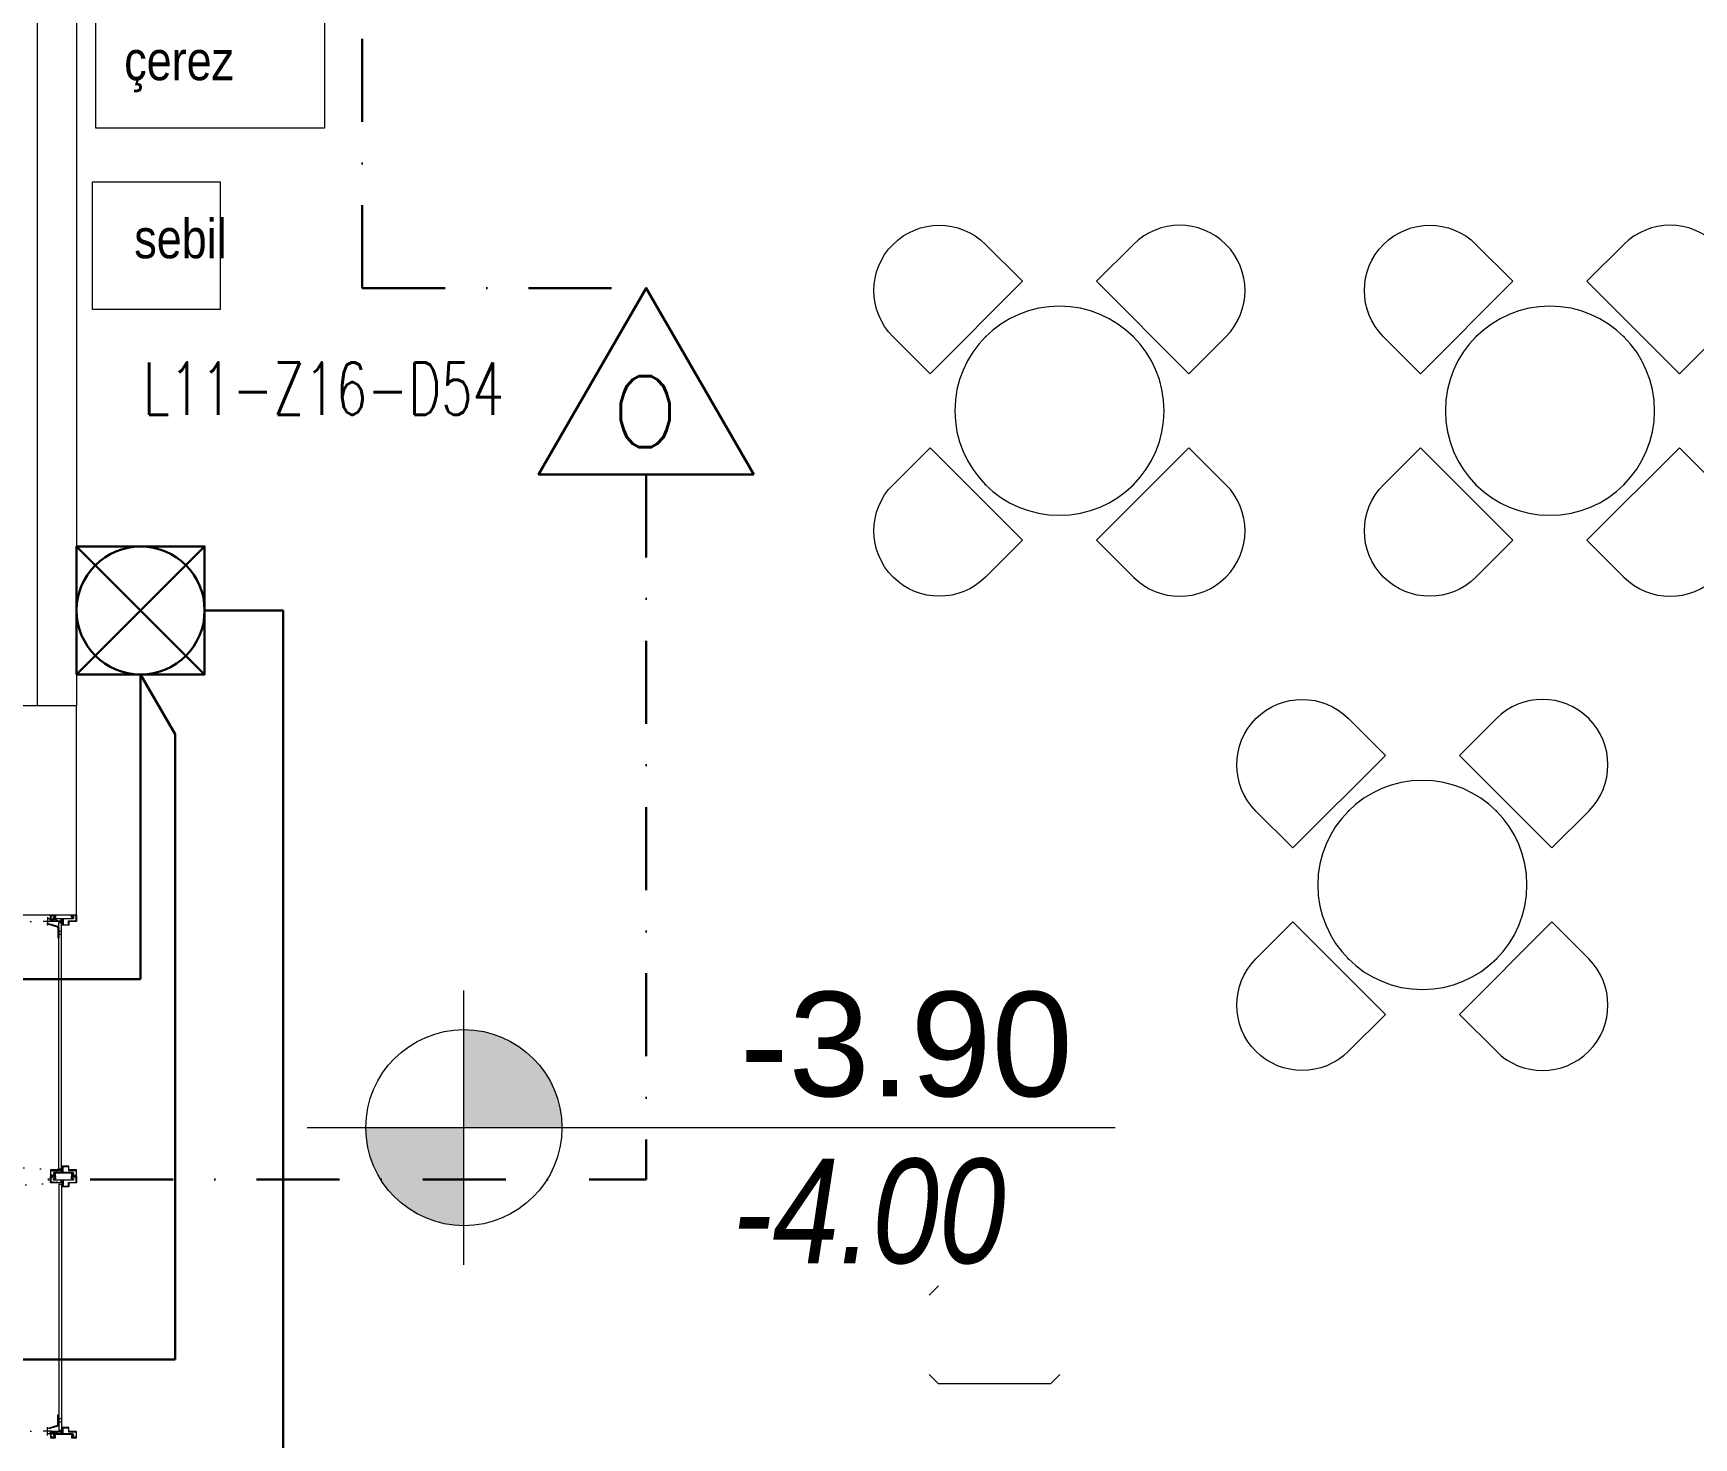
# Model space of a CAD drawing. Header units: metres. Extents: x -19121 to 152404, y -12107 to 29421.
# Drawn here: x 85623 to 86258, y 6990 to 7527 of the extents above; entities that cross this region are included whole.
import ezdxf
from ezdxf.enums import TextEntityAlignment as Align

# ---------------------------------------------------------------- set-up
doc = ezdxf.new("R2010")
doc.units = ezdxf.units.M
doc.header["$LTSCALE"] = 50
doc.header["$MEASUREMENT"] = 0
doc.linetypes.add('DASHDOT', pattern=[25.4, 12.7, -6.35, 0, -6.35])
doc.linetypes.add('DOT2', pattern=[0.125, 0, -0.125])
doc.layers.get('0').update_dxf_attribs({"color": 9, "lineweight": 9})
for name, color, linetype, lineweight in [('00', 9, 'Continuous', 9), ('01', 9, 'Continuous', 9), ('05', 9, 'Continuous', 9), ('06D', 9, 'Continuous', 9), ('10', 9, 'Continuous', 9), ('15', 9, 'Continuous', 9), ('21', 9, 'Continuous', 9), ('E-DEDEKTÖR NUMARALARI', 20, 'Continuous', 30), ('E-DUVAR TİPİ FLAŞÖR', 7, 'Continuous', 30), ('E-KABLO', 7, 'Continuous', 30), ('E-OPTİK DUMAN DEDEKTÖRÜ', 7, 'Continuous', 30)]:
    doc.layers.add(name, color=color, linetype=linetype, lineweight=lineweight)
doc.styles.add('Arial', font='arial.ttf', dxfattribs={"height": 2.5})
doc.styles.add('E-YAZI', font='txttw.shx', dxfattribs={"height": 200})
doc.styles.add('MuuM_TEXT-ITALIC', font='ARIALNI.TTF')
doc.styles.add('MuuM_TEXT-STANDART', font='ARIALN.TTF')

# ---------------------------------------------------------------- blocks, each defined once
blk = doc.blocks.new('100_DUVAR TİPİ FLAŞÖR 085')
at = {"layer": 'E-DUVAR TİPİ FLAŞÖR', "color": 4}
blk.add_line((-1.224, 2.448), (1.224, 0), dxfattribs=at)
blk.add_lwpolyline([(-1.224, 0), (-1.224, 2.448), (1.224, 2.448), (1.224, 0)], close=True, dxfattribs=at)
blk.add_lwpolyline([(1.224, 2.448), (-1.224, 0)], dxfattribs=at)
blk.add_circle((0, 1.224), 1.224, dxfattribs=at)
blk = doc.blocks.new('100_OPTİK DUMAN DEDEKTÖRÜ 085')
at = {"layer": 'E-OPTİK DUMAN DEDEKTÖRÜ', "color": 4}
blk.add_lwpolyline([(2.059, 0), (0, 3.566), (-2.059, 0)], close=True, dxfattribs=at)
at = {"layer": 'E-OPTİK DUMAN DEDEKTÖRÜ', "color": 3, "style": 'E-YAZI'}
blk.add_text('O', height=1.36, dxfattribs=at).set_placement((-0.022, 1.201), align=Align.MIDDLE)
blk = doc.blocks.new('p-kolon_80x80')
blk.add_lwpolyline([(-40, -40), (40, -40), (40, 40), (-40, 40)], close=True)
blk = doc.blocks.new('1.Bod.Ara.Sitatik Elk')
at = {"layer": '01'}
blk.add_blockref('p-kolon_80x80', (1600, -1400), dxfattribs=at)
blk = doc.blocks.new('0_elevationtarget-p-bk')
h = blk.add_hatch(color=250)
h.paths.add_polyline_path([(1.875, 0, 0.414214), (0, 1.875), (0, 0)])
h.paths.add_polyline_path([(0, 0), (-1.875, 0, 0.414214), (0, -1.875)])
blk.add_line((0, -2.625), (0, 2.625))
blk.add_lwpolyline([(12.453, 0), (-3, 0)])
blk.add_circle((0, 0), 1.875)
at = {"style": 'Arial'}
blk.add_attdef('BITMISKOT', text='', height=2, dxfattribs=at).set_placement((4.5, 0), align=Align.BOTTOM_LEFT)
at = {"style": 'MuuM_TEXT-ITALIC'}
blk.add_attdef('FINISHINGFLOORLEVEL', text='', height=2, dxfattribs=at).set_placement((4.5, -0.592), align=Align.TOP_LEFT)
blk = doc.blocks.new('p-sandalye-01')
blk.add_lwpolyline([(-5, -25), (-5, -25), (-25, -25, -1), (-25, 25), (-5, 25), (-5, 25)], format="xyb", close=True)
blk.add_point((0, 0.11))
blk = doc.blocks.new('gr-p-birim eleman yuv')
blk.add_circle((0, 0), 0.5)
blk = doc.blocks.new('p-masa-yuvarlak-4lü')
at = {"rotation": 270}
blk.add_blockref('p-sandalye-01', (0, 40), dxfattribs=at)
at = {"xscale": 80, "yscale": 80, "zscale": 80}
blk.add_blockref('gr-p-birim eleman yuv', (0, 0), dxfattribs=at)
blk.add_blockref('p-sandalye-01', (-40, 0))
at = {"xscale": -1}
blk.add_blockref('p-sandalye-01', (40, 0), dxfattribs=at)
at = {"xscale": -1, "rotation": 270}
blk.add_blockref('p-sandalye-01', (0, -40), dxfattribs=at)
blk = doc.blocks.new('1.Bod.Ara.Mimari Elk')
at = {"layer": '00'}
blk.add_lwpolyline([(1640, -640), (1640, -1360), (1625, -1360), (1625, -640)], close=True, dxfattribs=at)
at = {"layer": '05'}
for p, q in [((1969.54, -1581.88), (1966, -1585.41)), ((1969.54, -1619.38), (1966, -1615.84)), ((2012.47, -1619.38), (2016, -1615.84)), ((2012.47, -1619.38), (1969.54, -1619.38))]:
    blk.add_line(p, q, dxfattribs=at)
for points in [[(1647.35, -1054.2), (1734.81, -1054.2), (1734.81, -1139.02), (1647.35, -1139.02)], [(1646.06, -1159.59), (1694.94, -1159.59), (1694.94, -1208.43), (1646.06, -1208.43)]]:
    blk.add_lwpolyline(points, close=True, dxfattribs=at)
at = {"layer": '06D'}
for p, q in [((1632.87, -1635.02), (1632.87, -1631.25)), ((1632.87, -1631.25), (1633.17, -1631.25)), ((1633.17, -1635.25), (1633.17, -1631.25)), ((1630.47, -1637.5), (1627.17, -1637.5)), ((1632.65, -1635.31), (1628.58, -1636.54)), ((1628.86, -1639.18), (1628.86, -1635.93)), ((1632.95, -1635.54), (1629.35, -1636.63)), ((1632.36, -1638.2), (1629.57, -1638.2)), ((1630.01, -1638.2), (1629.57, -1638.2)), ((1632.36, -1638.5), (1632.36, -1638.2)), ((1632.36, -1638.5), (1632.36, -1638.2)), ((1633.17, -1632.65), (1634.17, -1632.65)), ((1633.17, -1633.85), (1634.17, -1633.85)), ((1633.17, -1636.93), (1633.3, -1637.06)), ((1633.3, -1637.06), (1634.05, -1637.06)), ((1634.05, -1637.06), (1634.17, -1636.93)), ((1630.01, -1638.5), (1628.86, -1638.5)), ((1629.57, -1638.5), (1632.36, -1638.5))]:
    blk.add_line(p, q, dxfattribs=at)
blk.add_lwpolyline([(1637.04, -1637.55, -0.414214), (1637.02, -1637.52), (1637.02, -1636.25, 0.414214), (1636.82, -1636.05), (1634.69, -1636.05, 0.414214), (1634.66, -1636.08), (1634.66, -1638.28, -0.414214), (1634.56, -1638.38), (1634.3, -1638.38, -0.668179), (1634.3, -1638.36), (1634.31, -1638.35, 0.414214), (1634.31, -1638.31), (1634.27, -1638.27), (1634.31, -1638.23, 0.414214), (1634.31, -1638.18), (1634.27, -1638.14), (1634.31, -1638.1, 0.414214), (1634.31, -1638.06), (1634.27, -1638.02), (1634.31, -1637.98, 0.414214), (1634.31, -1637.93), (1634.27, -1637.89), (1634.31, -1637.85, 0.414214), (1634.31, -1637.81), (1634.27, -1637.77), (1634.31, -1637.73, 0.414214), (1634.31, -1637.68), (1634.27, -1637.64), (1634.31, -1637.6, 0.668179), (1634.29, -1637.55), (1630.05, -1637.55, 0.414214), (1630, -1637.6), (1630, -1639.8, 0.414214), (1630.05, -1639.85), (1631.44, -1639.85), (1631.49, -1639.8), (1631.54, -1639.85), (1631.85, -1639.85, 0.414214), (1631.9, -1639.8), (1631.9, -1639.12, 0.425982), (1631.85, -1639.07, -0.221341), (1631.69, -1639, 0.210871), (1631.67, -1638.99), (1631.63, -1638.99, 0.164212), (1631.59, -1639.01, -0.031871), (1631.58, -1639.02, 0.267949), (1631.56, -1639.04), (1631.56, -1639.06, -0.354919), (1631.54, -1639.09, -0.103666), (1631.45, -1639.09, -0.354919), (1631.42, -1639.06), (1631.42, -1639.04, 0.267949), (1631.41, -1639.02, -0.131652), (1631.34, -1638.95, 0.267949), (1631.32, -1638.94), (1631.3, -1638.94, -0.354919), (1631.27, -1638.92, -0.103666), (1631.27, -1638.82, -0.354919), (1631.3, -1638.8), (1631.32, -1638.8, 0.267949), (1631.34, -1638.78, -0.131652), (1631.41, -1638.72, 0.267949), (1631.42, -1638.7), (1631.42, -1638.68, -0.354919), (1631.45, -1638.65, -0.103666), (1631.54, -1638.65, -0.354919), (1631.56, -1638.68), (1631.56, -1638.7, 0.267949), (1631.58, -1638.72, -0.031871), (1631.59, -1638.73, 0.164212), (1631.63, -1638.75), (1631.67, -1638.75, 0.210871), (1631.69, -1638.74, -0.252014), (1631.87, -1638.67, 0.295782), (1631.9, -1638.66, -0.253783), (1631.92, -1638.65), (1631.95, -1638.65), (1638.05, -1638.65), (1638.08, -1638.65, -0.253783), (1638.11, -1638.66, 0.295782), (1638.13, -1638.67, -0.252014), (1638.31, -1638.74, 0.210871), (1638.33, -1638.75), (1638.38, -1638.75, 0.164212), (1638.41, -1638.73, -0.031871), (1638.43, -1638.72, 0.267949), (1638.44, -1638.7), (1638.44, -1638.68, -0.354919), (1638.47, -1638.65, -0.103666), (1638.56, -1638.65, -0.354919), (1638.58, -1638.68), (1638.58, -1638.7, 0.267949), (1638.6, -1638.72, -0.131652), (1638.66, -1638.78, 0.267949), (1638.68, -1638.8), (1638.7, -1638.8, -0.354919), (1638.73, -1638.82, -0.103666), (1638.73, -1638.92, -0.354919), (1638.7, -1638.94), (1638.68, -1638.94, 0.267949), (1638.66, -1638.95, -0.131652), (1638.6, -1639.02, 0.267949), (1638.58, -1639.04), (1638.58, -1639.06, -0.354919), (1638.56, -1639.09, -0.103666), (1638.47, -1639.09, -0.354919), (1638.44, -1639.06), (1638.44, -1639.04, 0.267949), (1638.43, -1639.02, -0.031871), (1638.41, -1639.01, 0.164212), (1638.38, -1638.99), (1638.33, -1638.99, 0.210871), (1638.31, -1639, -0.221341), (1638.15, -1639.07, 0.425982), (1638.1, -1639.12), (1638.1, -1639.82, 0.414214), (1638.13, -1639.85), (1638.46, -1639.85), (1638.51, -1639.8), (1638.56, -1639.85), (1639.95, -1639.85, 0.414214), (1640, -1639.8), (1640, -1637.7, 0.414214), (1639.85, -1637.55), (1637.05, -1637.55)], format="xyb", dxfattribs=at)
for points in [[(1634.15, -1638.47, -0.414214), (1634.12, -1638.5), (1631.49, -1638.5, 1.203439), (1631.62, -1639.22, -0.263652), (1631.75, -1639.23), (1631.75, -1639.68, -0.414214), (1631.73, -1639.7), (1630.52, -1639.7, -0.414214), (1630.49, -1639.68), (1630.49, -1639.49, 0.414214), (1630.47, -1639.47), (1630.4, -1639.47, 0.414214), (1630.37, -1639.49), (1630.37, -1639.68, -0.414214), (1630.35, -1639.7), (1630.2, -1639.7, -0.414214), (1630.15, -1639.65), (1630.15, -1637.73, -0.414214), (1630.18, -1637.7), (1630.2, -1637.7, -0.347097), (1630.22, -1637.72, 0.789283), (1630.3, -1637.72, -0.347097), (1630.32, -1637.7), (1630.35, -1637.7, -0.414214), (1630.37, -1637.73), (1630.37, -1637.92, 0.414214), (1630.4, -1637.94), (1630.47, -1637.94, 0.414214), (1630.49, -1637.92), (1630.49, -1637.87, -0.436922), (1630.52, -1637.85, 0.19622), (1630.54, -1637.84), (1630.57, -1637.82), (1630.6, -1637.84, 0.36397), (1630.64, -1637.84), (1630.67, -1637.82), (1630.69, -1637.84, 0.655203), (1630.72, -1637.84), (1630.74, -1637.82), (1630.77, -1637.84, 0.36397), (1630.81, -1637.84), (1630.84, -1637.82), (1630.87, -1637.84, 0.36397), (1630.91, -1637.84), (1630.94, -1637.82), (1630.96, -1637.84, 0.36397), (1631.01, -1637.84), (1631.03, -1637.82), (1631.06, -1637.84, 0.36397), (1631.11, -1637.84), (1631.11, -1637.83, 0.027174), (1631.12, -1637.82, 0.131193), (1631.13, -1637.8, -0.383883), (1631.23, -1637.71), (1631.3, -1637.71, -0.323388), (1631.35, -1637.74, 0.52724), (1631.54, -1637.8, -0.359211), (1631.61, -1637.8, 0.52724), (1631.81, -1637.74, -0.323388), (1631.85, -1637.71), (1631.92, -1637.71, -0.414214), (1632.02, -1637.81), (1632.02, -1637.82), (1632.04, -1637.84, 0.36397), (1632.09, -1637.84), (1632.11, -1637.82), (1632.14, -1637.84, 0.36397), (1632.18, -1637.84), (1632.21, -1637.82), (1632.24, -1637.84, 0.36397), (1632.28, -1637.84), (1632.31, -1637.82), (1632.33, -1637.84, 0.36397), (1632.38, -1637.84), (1632.4, -1637.82), (1632.43, -1637.84, 0.36397), (1632.48, -1637.84), (1632.5, -1637.82), (1632.53, -1637.84, 0.36397), (1632.57, -1637.84), (1632.6, -1637.82), (1632.62, -1637.84, 0.388879), (1632.67, -1637.84), (1632.8, -1637.71, -0.198912), (1632.83, -1637.7), (1633.3, -1637.7), (1634.12, -1637.7, -0.414214), (1634.15, -1637.73)], [(1639.52, -1637.9, 0.414214), (1639.55, -1637.93), (1639.62, -1637.93, 0.414214), (1639.64, -1637.9), (1639.64, -1637.73, -0.414214), (1639.67, -1637.7), (1639.68, -1637.7, -0.347117), (1639.7, -1637.72, 0.789342), (1639.78, -1637.72, -0.347117), (1639.8, -1637.7), (1639.84, -1637.7, -0.414214), (1639.86, -1637.73), (1639.86, -1639.68, -0.414214), (1639.84, -1639.7), (1639.67, -1639.7, -0.414214), (1639.64, -1639.68), (1639.64, -1639.49, 0.414214), (1639.62, -1639.47), (1639.55, -1639.47, 0.414214), (1639.52, -1639.49), (1639.52, -1639.68, -0.414214), (1639.5, -1639.7), (1638.28, -1639.7, -0.414214), (1638.25, -1639.68), (1638.25, -1639.23, -0.263652), (1638.38, -1639.22, 1.203439), (1638.51, -1638.5), (1634.83, -1638.5, -0.414214), (1634.81, -1638.47), (1634.81, -1636.26, -0.414214), (1634.87, -1636.2), (1636.82, -1636.2, -0.414214), (1636.87, -1636.25), (1636.87, -1637.67, 0.414214), (1636.89, -1637.7), (1639.5, -1637.7, -0.414214), (1639.52, -1637.73)]]:
    blk.add_lwpolyline(points, format="xyb", close=True, dxfattribs=at)
for points in [[(1631.9, -1639.85), (1630, -1639.85), (1630, -1640), (1631.9, -1640)], [(1640, -1639.85), (1638.1, -1639.85), (1638.1, -1640), (1640, -1640)]]:
    blk.add_lwpolyline(points, close=True, dxfattribs=at)
for centre in [(1632.57, -1635.02), (1632.87, -1635.25)]:
    blk.add_arc(centre, 0.3, 285.89502, 0, dxfattribs=at)
at = {"layer": '10'}
for p, q in [((1628.86, -1440.82), (1628.86, -1444.07)), ((1630.01, -1441.5), (1628.86, -1441.5)), ((1629.57, -1441.5), (1632.36, -1441.5)), ((1632.36, -1441.5), (1632.36, -1441.8)), ((1632.36, -1441.5), (1632.36, -1441.8)), ((1630.47, -1442.5), (1627.17, -1442.5)), ((1632.65, -1444.69), (1628.58, -1443.46)), ((1632.95, -1444.46), (1629.35, -1443.37)), ((1632.36, -1441.8), (1629.57, -1441.8)), ((1630.01, -1441.8), (1629.57, -1441.8)), ((1632.87, -1444.98), (1632.87, -1448.75)), ((1633.17, -1444.75), (1633.17, -1448.75)), ((1633.17, -1446.15), (1634.17, -1446.15)), ((1633.17, -1447.35), (1634.17, -1447.35)), ((1632.87, -1448.75), (1633.17, -1448.75))]:
    blk.add_line(p, q, dxfattribs=at)
for points in [[(1631.9, -1440.15), (1630, -1440.15), (1630, -1440), (1631.9, -1440)], [(1640, -1440.15), (1638.1, -1440.15), (1638.1, -1440), (1640, -1440)], [(1631.9, -1539.85), (1630, -1539.85), (1630, -1540), (1631.9, -1540)], [(1631.9, -1540.15), (1630, -1540.15), (1630, -1540), (1631.9, -1540)], [(1640, -1539.85), (1638.1, -1539.85), (1638.1, -1540), (1640, -1540)], [(1640, -1540.15), (1638.1, -1540.15), (1638.1, -1540), (1640, -1540)]]:
    blk.add_lwpolyline(points, close=True, dxfattribs=at)
for points in [[(1637.04, -1442.45, 0.414214), (1637.02, -1442.47), (1637.02, -1443.75, -0.414214), (1636.82, -1443.95), (1634.69, -1443.95, -0.414214), (1634.66, -1443.92), (1634.66, -1441.72, 0.414214), (1634.56, -1441.62), (1634.3, -1441.62, 0.668179), (1634.3, -1441.64), (1634.31, -1441.65, -0.414214), (1634.31, -1441.69), (1634.27, -1441.73), (1634.31, -1441.77, -0.414214), (1634.31, -1441.82), (1634.27, -1441.86), (1634.31, -1441.9, -0.414214), (1634.31, -1441.94), (1634.27, -1441.98), (1634.31, -1442.02, -0.414214), (1634.31, -1442.07), (1634.27, -1442.11), (1634.31, -1442.15, -0.414214), (1634.31, -1442.19), (1634.27, -1442.23), (1634.31, -1442.27, -0.414214), (1634.31, -1442.32), (1634.27, -1442.36), (1634.31, -1442.4, -0.668179), (1634.29, -1442.45), (1630.05, -1442.45, -0.414214), (1630, -1442.4), (1630, -1440.2, -0.414214), (1630.05, -1440.15), (1631.44, -1440.15), (1631.49, -1440.2), (1631.54, -1440.15), (1631.85, -1440.15, -0.414214), (1631.9, -1440.2), (1631.9, -1440.88, -0.425982), (1631.85, -1440.93, 0.221341), (1631.69, -1441, -0.210871), (1631.67, -1441.01), (1631.63, -1441.01, -0.164212), (1631.59, -1440.99, 0.031871), (1631.58, -1440.98, -0.267949), (1631.56, -1440.96), (1631.56, -1440.94, 0.354919), (1631.54, -1440.91, 0.103666), (1631.45, -1440.91, 0.354919), (1631.42, -1440.94), (1631.42, -1440.96, -0.267949), (1631.41, -1440.98, 0.131652), (1631.34, -1441.05, -0.267949), (1631.32, -1441.06), (1631.3, -1441.06, 0.354919), (1631.27, -1441.08, 0.103666), (1631.27, -1441.18, 0.354919), (1631.3, -1441.2), (1631.32, -1441.2, -0.267949), (1631.34, -1441.22, 0.131652), (1631.41, -1441.28, -0.267949), (1631.42, -1441.3), (1631.42, -1441.32, 0.354919), (1631.45, -1441.35, 0.103666), (1631.54, -1441.35, 0.354919), (1631.56, -1441.32), (1631.56, -1441.3, -0.267949), (1631.58, -1441.28, 0.031871), (1631.59, -1441.27, -0.164212), (1631.63, -1441.25), (1631.67, -1441.25, -0.210871), (1631.69, -1441.26, 0.252014), (1631.87, -1441.33, -0.295782), (1631.9, -1441.34, 0.253783), (1631.92, -1441.35), (1631.95, -1441.35), (1638.05, -1441.35), (1638.08, -1441.35, 0.253783), (1638.11, -1441.34, -0.295782), (1638.13, -1441.33, 0.252014), (1638.31, -1441.26, -0.210871), (1638.33, -1441.25), (1638.38, -1441.25, -0.164212), (1638.41, -1441.27, 0.031871), (1638.43, -1441.28, -0.267949), (1638.44, -1441.3), (1638.44, -1441.32, 0.354919), (1638.47, -1441.35, 0.103666), (1638.56, -1441.35, 0.354919), (1638.58, -1441.32), (1638.58, -1441.3, -0.267949), (1638.6, -1441.28, 0.131652), (1638.66, -1441.22, -0.267949), (1638.68, -1441.2), (1638.7, -1441.2, 0.354919), (1638.73, -1441.18, 0.103666), (1638.73, -1441.08, 0.354919), (1638.7, -1441.06), (1638.68, -1441.06, -0.267949), (1638.66, -1441.05, 0.131652), (1638.6, -1440.98, -0.267949), (1638.58, -1440.96), (1638.58, -1440.94, 0.354919), (1638.56, -1440.91, 0.103666), (1638.47, -1440.91, 0.354919), (1638.44, -1440.94), (1638.44, -1440.96, -0.267949), (1638.43, -1440.98, 0.031871), (1638.41, -1440.99, -0.164212), (1638.38, -1441.01), (1638.33, -1441.01, -0.210871), (1638.31, -1441, 0.221341), (1638.15, -1440.93, -0.425982), (1638.1, -1440.88), (1638.1, -1440.17, -0.414214), (1638.13, -1440.15), (1638.46, -1440.15), (1638.51, -1440.2), (1638.56, -1440.15), (1639.95, -1440.15, -0.414214), (1640, -1440.2), (1640, -1442.3, -0.414214), (1639.85, -1442.45), (1637.05, -1442.45)], [(1637.04, -1537.55, -0.414214), (1637.02, -1537.52), (1637.02, -1536.25, 0.414214), (1636.82, -1536.05), (1634.69, -1536.05, 0.414214), (1634.66, -1536.08), (1634.66, -1538.28, -0.414214), (1634.56, -1538.38), (1634.3, -1538.38, -0.668179), (1634.3, -1538.36), (1634.31, -1538.35, 0.414214), (1634.31, -1538.31), (1634.27, -1538.27), (1634.31, -1538.23, 0.414214), (1634.31, -1538.18), (1634.27, -1538.14), (1634.31, -1538.1, 0.414214), (1634.31, -1538.06), (1634.27, -1538.02), (1634.31, -1537.98, 0.414214), (1634.31, -1537.93), (1634.27, -1537.89), (1634.31, -1537.85, 0.414214), (1634.31, -1537.81), (1634.27, -1537.77), (1634.31, -1537.73, 0.414214), (1634.31, -1537.68), (1634.27, -1537.64), (1634.31, -1537.6, 0.668179), (1634.29, -1537.55), (1630.05, -1537.55, 0.414214), (1630, -1537.6), (1630, -1539.8, 0.414214), (1630.05, -1539.85), (1631.44, -1539.85), (1631.49, -1539.8), (1631.54, -1539.85), (1631.85, -1539.85, 0.414214), (1631.9, -1539.8), (1631.9, -1539.12, 0.425982), (1631.85, -1539.07, -0.221341), (1631.69, -1539, 0.210871), (1631.67, -1538.99), (1631.63, -1538.99, 0.164212), (1631.59, -1539.01, -0.031871), (1631.58, -1539.02, 0.267949), (1631.56, -1539.04), (1631.56, -1539.06, -0.354919), (1631.54, -1539.09, -0.103666), (1631.45, -1539.09, -0.354919), (1631.42, -1539.06), (1631.42, -1539.04, 0.267949), (1631.41, -1539.02, -0.131652), (1631.34, -1538.95, 0.267949), (1631.32, -1538.94), (1631.3, -1538.94, -0.354919), (1631.27, -1538.92, -0.103666), (1631.27, -1538.82, -0.354919), (1631.3, -1538.8), (1631.32, -1538.8, 0.267949), (1631.34, -1538.78, -0.131652), (1631.41, -1538.72, 0.267949), (1631.42, -1538.7), (1631.42, -1538.68, -0.354919), (1631.45, -1538.65, -0.103666), (1631.54, -1538.65, -0.354919), (1631.56, -1538.68), (1631.56, -1538.7, 0.267949), (1631.58, -1538.72, -0.031871), (1631.59, -1538.73, 0.164212), (1631.63, -1538.75), (1631.67, -1538.75, 0.210871), (1631.69, -1538.74, -0.252014), (1631.87, -1538.67, 0.295782), (1631.9, -1538.66, -0.253783), (1631.92, -1538.65), (1631.95, -1538.65), (1638.05, -1538.65), (1638.08, -1538.65, -0.253783), (1638.11, -1538.66, 0.295782), (1638.13, -1538.67, -0.252014), (1638.31, -1538.74, 0.210871), (1638.33, -1538.75), (1638.38, -1538.75, 0.164212), (1638.41, -1538.73, -0.031871), (1638.43, -1538.72, 0.267949), (1638.44, -1538.7), (1638.44, -1538.68, -0.354919), (1638.47, -1538.65, -0.103666), (1638.56, -1538.65, -0.354919), (1638.58, -1538.68), (1638.58, -1538.7, 0.267949), (1638.6, -1538.72, -0.131652), (1638.66, -1538.78, 0.267949), (1638.68, -1538.8), (1638.7, -1538.8, -0.354919), (1638.73, -1538.82, -0.103666), (1638.73, -1538.92, -0.354919), (1638.7, -1538.94), (1638.68, -1538.94, 0.267949), (1638.66, -1538.95, -0.131652), (1638.6, -1539.02, 0.267949), (1638.58, -1539.04), (1638.58, -1539.06, -0.354919), (1638.56, -1539.09, -0.103666), (1638.47, -1539.09, -0.354919), (1638.44, -1539.06), (1638.44, -1539.04, 0.267949), (1638.43, -1539.02, -0.031871), (1638.41, -1539.01, 0.164212), (1638.38, -1538.99), (1638.33, -1538.99, 0.210871), (1638.31, -1539, -0.221341), (1638.15, -1539.07, 0.425982), (1638.1, -1539.12), (1638.1, -1539.82, 0.414214), (1638.13, -1539.85), (1638.46, -1539.85), (1638.51, -1539.8), (1638.56, -1539.85), (1639.95, -1539.85, 0.414214), (1640, -1539.8), (1640, -1537.7, 0.414214), (1639.85, -1537.55), (1637.05, -1537.55)], [(1637.04, -1542.45, 0.414214), (1637.02, -1542.47), (1637.02, -1543.75, -0.414214), (1636.82, -1543.95), (1634.69, -1543.95, -0.414214), (1634.66, -1543.92), (1634.66, -1541.72, 0.414214), (1634.56, -1541.62), (1634.3, -1541.62, 0.668179), (1634.3, -1541.64), (1634.31, -1541.65, -0.414214), (1634.31, -1541.69), (1634.27, -1541.73), (1634.31, -1541.77, -0.414214), (1634.31, -1541.82), (1634.27, -1541.86), (1634.31, -1541.9, -0.414214), (1634.31, -1541.94), (1634.27, -1541.98), (1634.31, -1542.02, -0.414214), (1634.31, -1542.07), (1634.27, -1542.11), (1634.31, -1542.15, -0.414214), (1634.31, -1542.19), (1634.27, -1542.23), (1634.31, -1542.27, -0.414214), (1634.31, -1542.32), (1634.27, -1542.36), (1634.31, -1542.4, -0.668179), (1634.29, -1542.45), (1630.05, -1542.45, -0.414214), (1630, -1542.4), (1630, -1540.2, -0.414214), (1630.05, -1540.15), (1631.44, -1540.15), (1631.49, -1540.2), (1631.54, -1540.15), (1631.85, -1540.15, -0.414214), (1631.9, -1540.2), (1631.9, -1540.88, -0.425982), (1631.85, -1540.93, 0.221341), (1631.69, -1541, -0.210871), (1631.67, -1541.01), (1631.63, -1541.01, -0.164212), (1631.59, -1540.99, 0.031871), (1631.58, -1540.98, -0.267949), (1631.56, -1540.96), (1631.56, -1540.94, 0.354919), (1631.54, -1540.91, 0.103666), (1631.45, -1540.91, 0.354919), (1631.42, -1540.94), (1631.42, -1540.96, -0.267949), (1631.41, -1540.98, 0.131652), (1631.34, -1541.05, -0.267949), (1631.32, -1541.06), (1631.3, -1541.06, 0.354919), (1631.27, -1541.08, 0.103666), (1631.27, -1541.18, 0.354919), (1631.3, -1541.2), (1631.32, -1541.2, -0.267949), (1631.34, -1541.22, 0.131652), (1631.41, -1541.28, -0.267949), (1631.42, -1541.3), (1631.42, -1541.32, 0.354919), (1631.45, -1541.35, 0.103666), (1631.54, -1541.35, 0.354919), (1631.56, -1541.32), (1631.56, -1541.3, -0.267949), (1631.58, -1541.28, 0.031871), (1631.59, -1541.27, -0.164212), (1631.63, -1541.25), (1631.67, -1541.25, -0.210871), (1631.69, -1541.26, 0.252014), (1631.87, -1541.33, -0.295782), (1631.9, -1541.34, 0.253783), (1631.92, -1541.35), (1631.95, -1541.35), (1638.05, -1541.35), (1638.08, -1541.35, 0.253783), (1638.11, -1541.34, -0.295782), (1638.13, -1541.33, 0.252014), (1638.31, -1541.26, -0.210871), (1638.33, -1541.25), (1638.38, -1541.25, -0.164212), (1638.41, -1541.27, 0.031871), (1638.43, -1541.28, -0.267949), (1638.44, -1541.3), (1638.44, -1541.32, 0.354919), (1638.47, -1541.35, 0.103666), (1638.56, -1541.35, 0.354919), (1638.58, -1541.32), (1638.58, -1541.3, -0.267949), (1638.6, -1541.28, 0.131652), (1638.66, -1541.22, -0.267949), (1638.68, -1541.2), (1638.7, -1541.2, 0.354919), (1638.73, -1541.18, 0.103666), (1638.73, -1541.08, 0.354919), (1638.7, -1541.06), (1638.68, -1541.06, -0.267949), (1638.66, -1541.05, 0.131652), (1638.6, -1540.98, -0.267949), (1638.58, -1540.96), (1638.58, -1540.94, 0.354919), (1638.56, -1540.91, 0.103666), (1638.47, -1540.91, 0.354919), (1638.44, -1540.94), (1638.44, -1540.96, -0.267949), (1638.43, -1540.98, 0.031871), (1638.41, -1540.99, -0.164212), (1638.38, -1541.01), (1638.33, -1541.01, -0.210871), (1638.31, -1541, 0.221341), (1638.15, -1540.93, -0.425982), (1638.1, -1540.88), (1638.1, -1540.17, -0.414214), (1638.13, -1540.15), (1638.46, -1540.15), (1638.51, -1540.2), (1638.56, -1540.15), (1639.95, -1540.15, -0.414214), (1640, -1540.2), (1640, -1542.3, -0.414214), (1639.85, -1542.45), (1637.05, -1542.45)]]:
    blk.add_lwpolyline(points, format="xyb", dxfattribs=at)
for points in [[(1634.15, -1441.53, 0.414214), (1634.12, -1441.5), (1631.49, -1441.5, -1.203439), (1631.62, -1440.78, 0.263652), (1631.75, -1440.77), (1631.75, -1440.32, 0.414214), (1631.73, -1440.3), (1630.52, -1440.3, 0.414214), (1630.49, -1440.32), (1630.49, -1440.5, -0.414214), (1630.47, -1440.53), (1630.4, -1440.53, -0.414214), (1630.37, -1440.5), (1630.37, -1440.32, 0.414214), (1630.35, -1440.3), (1630.2, -1440.3, 0.414214), (1630.15, -1440.35), (1630.15, -1442.27, 0.414214), (1630.18, -1442.3), (1630.2, -1442.3, 0.347097), (1630.22, -1442.28, -0.789283), (1630.3, -1442.28, 0.347097), (1630.32, -1442.3), (1630.35, -1442.3, 0.414214), (1630.37, -1442.27), (1630.37, -1442.08, -0.414214), (1630.4, -1442.06), (1630.47, -1442.06, -0.414214), (1630.49, -1442.08), (1630.49, -1442.13, 0.436922), (1630.52, -1442.15, -0.19622), (1630.54, -1442.16), (1630.57, -1442.18), (1630.6, -1442.16, -0.36397), (1630.64, -1442.16), (1630.67, -1442.18), (1630.69, -1442.16, -0.655203), (1630.72, -1442.16), (1630.74, -1442.18), (1630.77, -1442.16, -0.36397), (1630.81, -1442.16), (1630.84, -1442.18), (1630.87, -1442.16, -0.36397), (1630.91, -1442.16), (1630.94, -1442.18), (1630.96, -1442.16, -0.36397), (1631.01, -1442.16), (1631.03, -1442.18), (1631.06, -1442.16, -0.36397), (1631.11, -1442.16), (1631.11, -1442.17, -0.027174), (1631.12, -1442.18, -0.131193), (1631.13, -1442.2, 0.383883), (1631.23, -1442.29), (1631.3, -1442.29, 0.323388), (1631.35, -1442.26, -0.52724), (1631.54, -1442.2, 0.359211), (1631.61, -1442.2, -0.52724), (1631.81, -1442.26, 0.323388), (1631.85, -1442.29), (1631.92, -1442.29, 0.414214), (1632.02, -1442.19), (1632.02, -1442.18), (1632.04, -1442.16, -0.36397), (1632.09, -1442.16), (1632.11, -1442.18), (1632.14, -1442.16, -0.36397), (1632.18, -1442.16), (1632.21, -1442.18), (1632.24, -1442.16, -0.36397), (1632.28, -1442.16), (1632.31, -1442.18), (1632.33, -1442.16, -0.36397), (1632.38, -1442.16), (1632.4, -1442.18), (1632.43, -1442.16, -0.36397), (1632.48, -1442.16), (1632.5, -1442.18), (1632.53, -1442.16, -0.36397), (1632.57, -1442.16), (1632.6, -1442.18), (1632.62, -1442.16, -0.388879), (1632.67, -1442.16), (1632.8, -1442.29, 0.198912), (1632.83, -1442.3), (1633.3, -1442.3), (1634.12, -1442.3, 0.414214), (1634.15, -1442.27)], [(1639.52, -1442.09, -0.414214), (1639.55, -1442.07), (1639.62, -1442.07, -0.414214), (1639.64, -1442.09), (1639.64, -1442.27, 0.414214), (1639.67, -1442.3), (1639.68, -1442.3, 0.347117), (1639.7, -1442.28, -0.789342), (1639.78, -1442.28, 0.347117), (1639.8, -1442.3), (1639.84, -1442.3, 0.414214), (1639.86, -1442.27), (1639.86, -1440.32, 0.414214), (1639.84, -1440.3), (1639.67, -1440.3, 0.414214), (1639.64, -1440.32), (1639.64, -1440.5, -0.414214), (1639.62, -1440.53), (1639.55, -1440.53, -0.414214), (1639.52, -1440.5), (1639.52, -1440.32, 0.414214), (1639.5, -1440.3), (1638.28, -1440.3, 0.414214), (1638.25, -1440.32), (1638.25, -1440.77, 0.263652), (1638.38, -1440.78, -1.203439), (1638.51, -1441.5), (1634.83, -1441.5, 0.414214), (1634.81, -1441.53), (1634.81, -1443.74, 0.414214), (1634.87, -1443.8), (1636.82, -1443.8, 0.414214), (1636.87, -1443.75), (1636.87, -1442.32, -0.414214), (1636.89, -1442.3), (1639.5, -1442.3, 0.414214), (1639.52, -1442.27)], [(1639.52, -1537.9, 0.414214), (1639.55, -1537.93), (1639.62, -1537.93, 0.414214), (1639.64, -1537.9), (1639.64, -1537.73, -0.414214), (1639.67, -1537.7), (1639.68, -1537.7, -0.347117), (1639.7, -1537.72, 0.789342), (1639.78, -1537.72, -0.347117), (1639.8, -1537.7), (1639.84, -1537.7, -0.414214), (1639.86, -1537.73), (1639.86, -1539.68, -0.414214), (1639.84, -1539.7), (1639.67, -1539.7, -0.414214), (1639.64, -1539.68), (1639.64, -1539.49, 0.414214), (1639.62, -1539.47), (1639.55, -1539.47, 0.414214), (1639.52, -1539.49), (1639.52, -1539.68, -0.414214), (1639.5, -1539.7), (1638.28, -1539.7, -0.414214), (1638.25, -1539.68), (1638.25, -1539.23, -0.263652), (1638.38, -1539.22, 1.203439), (1638.51, -1538.5), (1634.83, -1538.5, -0.414214), (1634.81, -1538.47), (1634.81, -1536.26, -0.414214), (1634.87, -1536.2), (1636.82, -1536.2, -0.414214), (1636.87, -1536.25), (1636.87, -1537.67, 0.414214), (1636.89, -1537.7), (1639.5, -1537.7, -0.414214), (1639.52, -1537.73)], [(1634.15, -1538.47, -0.414214), (1634.12, -1538.5), (1631.49, -1538.5, 1.203439), (1631.62, -1539.22, -0.263652), (1631.75, -1539.23), (1631.75, -1539.68, -0.414214), (1631.73, -1539.7), (1630.52, -1539.7, -0.414214), (1630.49, -1539.68), (1630.49, -1539.49, 0.414214), (1630.47, -1539.47), (1630.4, -1539.47, 0.414214), (1630.37, -1539.49), (1630.37, -1539.68, -0.414214), (1630.35, -1539.7), (1630.2, -1539.7, -0.414214), (1630.15, -1539.65), (1630.15, -1537.73, -0.414214), (1630.18, -1537.7), (1630.2, -1537.7, -0.347097), (1630.22, -1537.72, 0.789283), (1630.3, -1537.72, -0.347097), (1630.32, -1537.7), (1630.35, -1537.7, -0.414214), (1630.37, -1537.73), (1630.37, -1537.92, 0.414214), (1630.4, -1537.94), (1630.47, -1537.94, 0.414214), (1630.49, -1537.92), (1630.49, -1537.87, -0.436922), (1630.52, -1537.85, 0.19622), (1630.54, -1537.84), (1630.57, -1537.82), (1630.6, -1537.84, 0.36397), (1630.64, -1537.84), (1630.67, -1537.82), (1630.69, -1537.84, 0.655203), (1630.72, -1537.84), (1630.74, -1537.82), (1630.77, -1537.84, 0.36397), (1630.81, -1537.84), (1630.84, -1537.82), (1630.87, -1537.84, 0.36397), (1630.91, -1537.84), (1630.94, -1537.82), (1630.96, -1537.84, 0.36397), (1631.01, -1537.84), (1631.03, -1537.82), (1631.06, -1537.84, 0.36397), (1631.11, -1537.84), (1631.11, -1537.83, 0.027174), (1631.12, -1537.82, 0.131193), (1631.13, -1537.8, -0.383883), (1631.23, -1537.71), (1631.3, -1537.71, -0.323388), (1631.35, -1537.74, 0.52724), (1631.54, -1537.8, -0.359211), (1631.61, -1537.8, 0.52724), (1631.81, -1537.74, -0.323388), (1631.85, -1537.71), (1631.92, -1537.71, -0.414214), (1632.02, -1537.81), (1632.02, -1537.82), (1632.04, -1537.84, 0.36397), (1632.09, -1537.84), (1632.11, -1537.82), (1632.14, -1537.84, 0.36397), (1632.18, -1537.84), (1632.21, -1537.82), (1632.24, -1537.84, 0.36397), (1632.28, -1537.84), (1632.31, -1537.82), (1632.33, -1537.84, 0.36397), (1632.38, -1537.84), (1632.4, -1537.82), (1632.43, -1537.84, 0.36397), (1632.48, -1537.84), (1632.5, -1537.82), (1632.53, -1537.84, 0.36397), (1632.57, -1537.84), (1632.6, -1537.82), (1632.62, -1537.84, 0.388879), (1632.67, -1537.84), (1632.8, -1537.71, -0.198912), (1632.83, -1537.7), (1633.3, -1537.7), (1634.12, -1537.7, -0.414214), (1634.15, -1537.73)], [(1634.15, -1541.53, 0.414214), (1634.12, -1541.5), (1631.49, -1541.5, -1.203439), (1631.62, -1540.78, 0.263652), (1631.75, -1540.77), (1631.75, -1540.32, 0.414214), (1631.73, -1540.3), (1630.52, -1540.3, 0.414214), (1630.49, -1540.32), (1630.49, -1540.5, -0.414214), (1630.47, -1540.53), (1630.4, -1540.53, -0.414214), (1630.37, -1540.5), (1630.37, -1540.32, 0.414214), (1630.35, -1540.3), (1630.2, -1540.3, 0.414214), (1630.15, -1540.35), (1630.15, -1542.27, 0.414214), (1630.18, -1542.3), (1630.2, -1542.3, 0.347097), (1630.22, -1542.28, -0.789283), (1630.3, -1542.28, 0.347097), (1630.32, -1542.3), (1630.35, -1542.3, 0.414214), (1630.37, -1542.27), (1630.37, -1542.08, -0.414214), (1630.4, -1542.06), (1630.47, -1542.06, -0.414214), (1630.49, -1542.08), (1630.49, -1542.13, 0.436922), (1630.52, -1542.15, -0.19622), (1630.54, -1542.16), (1630.57, -1542.18), (1630.6, -1542.16, -0.36397), (1630.64, -1542.16), (1630.67, -1542.18), (1630.69, -1542.16, -0.655203), (1630.72, -1542.16), (1630.74, -1542.18), (1630.77, -1542.16, -0.36397), (1630.81, -1542.16), (1630.84, -1542.18), (1630.87, -1542.16, -0.36397), (1630.91, -1542.16), (1630.94, -1542.18), (1630.96, -1542.16, -0.36397), (1631.01, -1542.16), (1631.03, -1542.18), (1631.06, -1542.16, -0.36397), (1631.11, -1542.16), (1631.11, -1542.17, -0.027174), (1631.12, -1542.18, -0.131193), (1631.13, -1542.2, 0.383883), (1631.23, -1542.29), (1631.3, -1542.29, 0.323388), (1631.35, -1542.26, -0.52724), (1631.54, -1542.2, 0.359211), (1631.61, -1542.2, -0.52724), (1631.81, -1542.26, 0.323388), (1631.85, -1542.29), (1631.92, -1542.29, 0.414214), (1632.02, -1542.19), (1632.02, -1542.18), (1632.04, -1542.16, -0.36397), (1632.09, -1542.16), (1632.11, -1542.18), (1632.14, -1542.16, -0.36397), (1632.18, -1542.16), (1632.21, -1542.18), (1632.24, -1542.16, -0.36397), (1632.28, -1542.16), (1632.31, -1542.18), (1632.33, -1542.16, -0.36397), (1632.38, -1542.16), (1632.4, -1542.18), (1632.43, -1542.16, -0.36397), (1632.48, -1542.16), (1632.5, -1542.18), (1632.53, -1542.16, -0.36397), (1632.57, -1542.16), (1632.6, -1542.18), (1632.62, -1542.16, -0.388879), (1632.67, -1542.16), (1632.8, -1542.29, 0.198912), (1632.83, -1542.3), (1633.3, -1542.3), (1634.12, -1542.3, 0.414214), (1634.15, -1542.27)], [(1639.52, -1542.09, -0.414214), (1639.55, -1542.07), (1639.62, -1542.07, -0.414214), (1639.64, -1542.09), (1639.64, -1542.27, 0.414214), (1639.67, -1542.3), (1639.68, -1542.3, 0.347117), (1639.7, -1542.28, -0.789342), (1639.78, -1542.28, 0.347117), (1639.8, -1542.3), (1639.84, -1542.3, 0.414214), (1639.86, -1542.27), (1639.86, -1540.32, 0.414214), (1639.84, -1540.3), (1639.67, -1540.3, 0.414214), (1639.64, -1540.32), (1639.64, -1540.5, -0.414214), (1639.62, -1540.53), (1639.55, -1540.53, -0.414214), (1639.52, -1540.5), (1639.52, -1540.32, 0.414214), (1639.5, -1540.3), (1638.28, -1540.3, 0.414214), (1638.25, -1540.32), (1638.25, -1540.77, 0.263652), (1638.38, -1540.78, -1.203439), (1638.51, -1541.5), (1634.83, -1541.5, 0.414214), (1634.81, -1541.53), (1634.81, -1543.74, 0.414214), (1634.87, -1543.8), (1636.82, -1543.8, 0.414214), (1636.87, -1543.75), (1636.87, -1542.32, -0.414214), (1636.89, -1542.3), (1639.5, -1542.3, 0.414214), (1639.52, -1542.27)]]:
    blk.add_lwpolyline(points, format="xyb", close=True, dxfattribs=at)
for centre in [(1632.57, -1444.98), (1632.87, -1444.75)]:
    blk.add_arc(centre, 0.3, 0, 74.10498, dxfattribs=at)
at = {"layer": '15'}
for p, q in [((1633.17, -1443.07), (1633.3, -1442.94)), ((1633.17, -1536.93), (1633.17, -1443.07)), ((1633.3, -1442.94), (1634.05, -1442.94)), ((1634.05, -1442.94), (1634.17, -1443.07)), ((1634.17, -1536.93), (1634.17, -1443.07)), ((1633.17, -1536.93), (1633.3, -1537.06)), ((1633.17, -1543.07), (1633.3, -1542.94)), ((1633.17, -1543.07), (1633.17, -1636.93)), ((1633.3, -1537.06), (1634.05, -1537.06)), ((1633.3, -1542.94), (1634.05, -1542.94)), ((1634.05, -1537.06), (1634.17, -1536.93)), ((1634.05, -1542.94), (1634.17, -1543.07)), ((1634.17, -1543.07), (1634.17, -1636.93))]:
    blk.add_line(p, q, dxfattribs=at)
at = {"layer": '15', "linetype": 'DOT2'}
for points in [[(1628.86, -1442.5), (1534.17, -1442.5, 0.42818), (1633.3, -1537.06)], [(1628.86, -1637.5), (1534.17, -1637.5, -0.42818), (1633.3, -1542.94)]]:
    blk.add_lwpolyline(points, format="xyb", dxfattribs=at)
at = {"layer": '05', "color": 1, "xscale": -1, "rotation": 315}
for p in [(2015.85, -1247.13), (2203.42, -1247.13), (2154.64, -1428.53)]:
    blk.add_blockref('p-masa-yuvarlak-4lü', p, dxfattribs=at)
at = {"layer": '21', "xscale": 20, "yscale": 20, "zscale": 20}
blk.add_blockref('0_elevationtarget-p-bk', (1788.11, -1521.37), dxfattribs=at).add_auto_attribs({'BITMISKOT': ' -3.90', 'FINISHINGFLOORLEVEL': ' -4.00'})
at = {"layer": '05', "style": 'MuuM_TEXT-STANDART'}
for s, p in [('çerez', (1658.2, -1120.69)), ('sebil', (1662.05, -1188.81))]:
    blk.add_text(s, height=15, dxfattribs=at).set_placement(p)

msp = doc.modelspace()

# ---------------------------------------------------------------- linework, layer by layer
at = {"layer": 'E-KABLO', "color": 6, "linetype": 'DASHDOT', "ltscale": 0.05}
for p, q in [((85749.2, 7429.81), (85749.2, 7936.99)), ((85749.2, 7429.81), (85857.83, 7429.81)), ((85857.83, 7358.49), (85857.83, 7088.81)), ((85390.8, 7088.81), (85857.83, 7088.81))]:
    msp.add_line(p, q, dxfattribs=at)
at = {"layer": 'E-KABLO', "color": 5, "linetype": 'Continuous', "ltscale": 0.05}
for p, q in [((85688.96, 7306.46), (85718.96, 7306.46)), ((85718.96, 7306.46), (85718.96, 6284.19)), ((85664.48, 7281.98), (85664.48, 7165.44)), ((85664.48, 7281.98), (85677.7, 7259.09)), ((85677.7, 7259.09), (85677.7, 7020)), ((85664.48, 7165.44), (85098.57, 7165.44)), ((85060, 7020), (85677.7, 7020))]:
    msp.add_line(p, q, dxfattribs=at)

# ---------------------------------------------------------------- block references
for name in ['1.Bod.Ara.Mimari Elk', '1.Bod.Ara.Sitatik Elk']:
    msp.add_blockref(name, (84000, 8630))
at = {"layer": 'E-DUVAR TİPİ FLAŞÖR', "xscale": 20, "yscale": 20, "zscale": 20}
msp.add_blockref('100_DUVAR TİPİ FLAŞÖR 085', (85664.48, 7281.98), dxfattribs=at)
at = {"layer": 'E-OPTİK DUMAN DEDEKTÖRÜ', "xscale": 20, "yscale": 20, "zscale": 20}
msp.add_blockref('100_OPTİK DUMAN DEDEKTÖRÜ 085', (85857.83, 7358.49), dxfattribs=at)

# ---------------------------------------------------------------- texts
at = {"layer": 'E-DEDEKTÖR NUMARALARI', "style": 'E-YAZI', "width": 0.7}
msp.add_text('L11-Z16-D54', height=20, dxfattribs=at).set_placement((85665.37, 7381.36))

doc.saveas('drawing.dxf')
